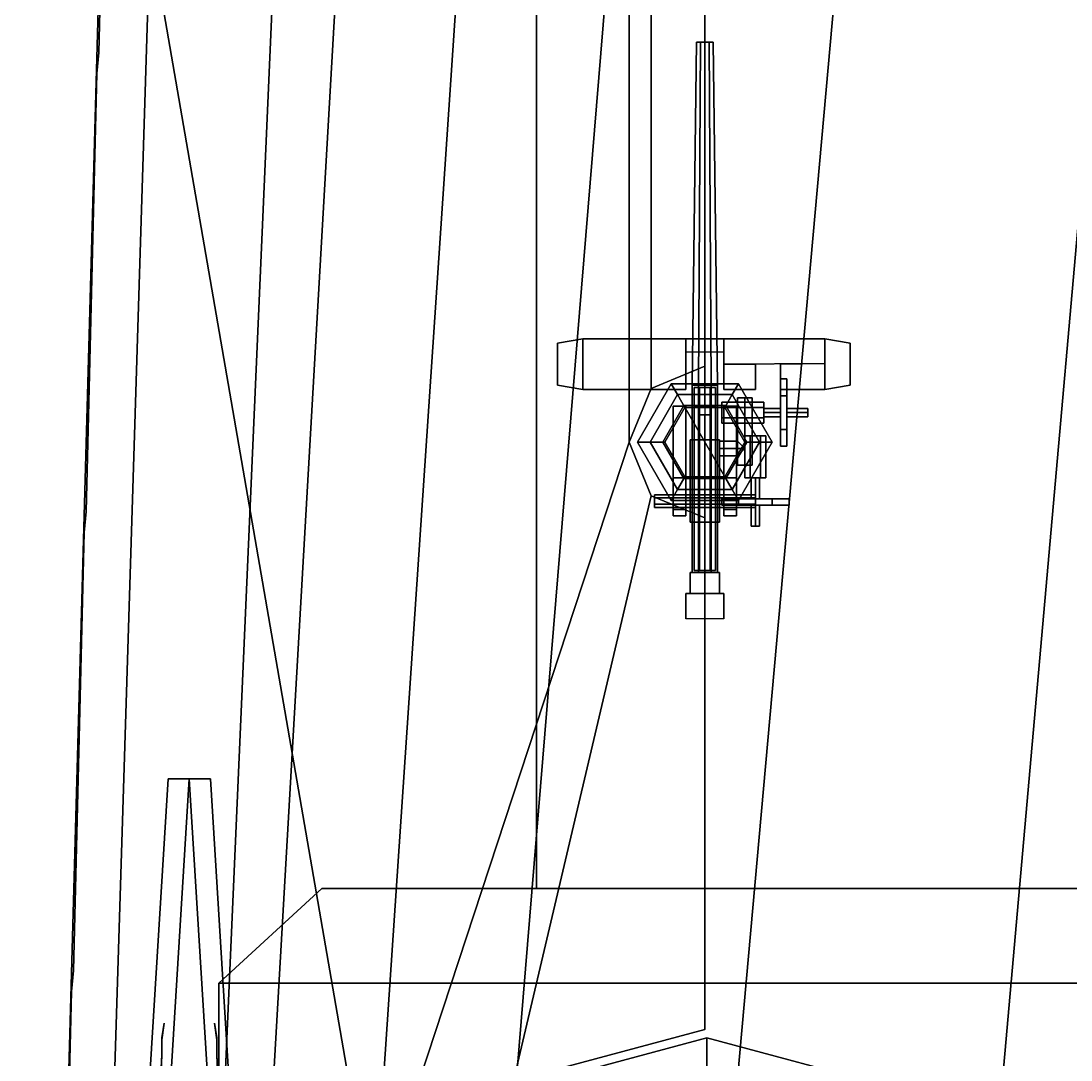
# Model space of a CAD drawing. Header units: millimetres. Extents: x -9 to 9, y -100 to 98.
# Drawn here: x -8.8 to -3.81, y 28.435 to 33.37 of the extents above; entities that cross this region are included whole.
import ezdxf

# ---------------------------------------------------------------- set-up
doc = ezdxf.new("R2010")
doc.units = ezdxf.units.MM
for name, color, linetype in [('crane', 4, 'Continuous'), ('gun', 1, 'Continuous'), ('railings', 6, 'Continuous'), ('sleeve', 5, 'Continuous'), ('superstructure', 3, 'Continuous'), ('turret', 2, 'Continuous')]:
    doc.layers.add(name, color=color, linetype=linetype)

msp = doc.modelspace()

# ---------------------------------------------------------------- linework, layer by layer
for points in [[(-8.39, 34.97, 7.23), (-8.15, 34.97, 4.38), (-8.61, 20.15, 4.38), (-8.8, 20.15, 7.23)], [(-8.15, 34.97, 4.38), (-7.54, 34.97, -1.44), (-8.19, 20.15, -1.44), (-8.61, 20.15, 4.38)], [(-7.54, 34.97, -1.44), (-7.22, 34.97, -2.17), (-8.07, 20.15, -2.17), (-8.19, 20.15, -1.44)], [(-7.22, 34.97, -2.17), (-6.63, 34.97, -3.2), (-7.63, 20.15, -3.2), (-8.07, 20.15, -2.17)], [(-6.63, 34.97, -3.2), (-5.9, 34.97, -3.95), (-7.12, 20.15, -3.95), (-7.63, 20.15, -3.2)], [(-5.9, 34.97, -3.95), (-4.8, 34.97, -4.84), (-6.13, 20.15, -4.84), (-7.12, 20.15, -3.95)], [(-4.8, 34.97, -4.84), (-3.55, 34.97, -5.46), (-4.86, 20.15, -5.46), (-6.13, 20.15, -4.84)], [(-3.55, 34.97, -5.46), (-2.43, 34.97, -5.73), (-3.12, 20.15, -5.73), (-4.86, 20.15, -5.46)]]:
    msp.add_3dface(points)
at = {"layer": 'crane'}
for points in [[(-8.22, 26.21, 9.51), (-8, 29.77, 7.44), (-8.1, 29.77, 7.44), (-8.32, 26.21, 9.51)], [(-8.32, 26.21, 9.33), (-8.1, 29.77, 7.32), (-8, 29.77, 7.32), (-8.22, 26.21, 9.33)], [(-8.22, 26.21, 8.39), (-8, 29.77, 7.32), (-8.1, 29.77, 7.32), (-8.32, 26.21, 8.39)], [(-8.32, 26.21, 8.21), (-8.1, 29.77, 7.24), (-8, 29.77, 7.24), (-8.22, 26.21, 8.21)], [(-8.1, 29.77, 7.44), (-8.1, 29.77, 7.32), (-8.32, 26.21, 9.33), (-8.32, 26.21, 9.51)], [(-8.1, 29.77, 7.32), (-8.1, 29.77, 7.24), (-8.32, 26.21, 8.21), (-8.32, 26.21, 8.39)], [(-8.22, 26.21, 9.33), (-8, 29.77, 7.32), (-8, 29.77, 7.44), (-8.22, 26.21, 9.51)], [(-8.22, 26.21, 8.21), (-8, 29.77, 7.24), (-8, 29.77, 7.32), (-8.22, 26.21, 8.39)], [(-8, 29.77, 7.32), (-8, 29.77, 7.24), (-8.1, 29.77, 7.24), (-8.1, 29.77, 7.32)], [(-8, 29.77, 7.44), (-8, 29.77, 7.32), (-8.1, 29.77, 7.32), (-8.1, 29.77, 7.44)], [(-7.68, 26.21, 9.51), (-7.9, 29.77, 7.44), (-8, 29.77, 7.44), (-7.78, 26.21, 9.51)], [(-8, 29.77, 7.44), (-8, 29.77, 7.32), (-7.78, 26.21, 9.33), (-7.78, 26.21, 9.51)], [(-7.78, 26.21, 9.33), (-8, 29.77, 7.32), (-7.9, 29.77, 7.32), (-7.68, 26.21, 9.33)], [(-7.68, 26.21, 8.39), (-7.9, 29.77, 7.32), (-8, 29.77, 7.32), (-7.78, 26.21, 8.39)], [(-8, 29.77, 7.32), (-8, 29.77, 7.24), (-7.78, 26.21, 8.21), (-7.78, 26.21, 8.39)], [(-7.78, 26.21, 8.21), (-8, 29.77, 7.24), (-7.9, 29.77, 7.24), (-7.68, 26.21, 8.21)], [(-7.9, 29.77, 7.44), (-7.9, 29.77, 7.32), (-8, 29.77, 7.32), (-8, 29.77, 7.44)], [(-7.9, 29.77, 7.32), (-7.9, 29.77, 7.24), (-8, 29.77, 7.24), (-8, 29.77, 7.32)], [(-7.68, 26.21, 9.33), (-7.9, 29.77, 7.32), (-7.9, 29.77, 7.44), (-7.68, 26.21, 9.51)], [(-7.68, 26.21, 8.21), (-7.9, 29.77, 7.24), (-7.9, 29.77, 7.32), (-7.68, 26.21, 8.39)], [(-8.13, 28.53, 7.67), (-8.12, 28.61, 7.98), (-8.13, 28.54, 8.02), (-8.13, 28.44, 7.7)], [(-8.13, 28.44, 7.7), (-8.13, 28.54, 8.02), (-8.12, 28.61, 7.98), (-8.13, 28.53, 7.67)], [(-7.87, 28.44, 7.7), (-7.87, 28.54, 8.02), (-7.88, 28.61, 7.98), (-7.87, 28.53, 7.67)], [(-7.87, 28.53, 7.67), (-7.88, 28.61, 7.98), (-7.87, 28.54, 8.02), (-7.87, 28.44, 7.7)], [(-8.14, 28.22, 7.76), (-8.18, 27.58, 8.56), (-8.16, 27.87, 8.4), (-8.13, 28.46, 7.69)], [(-8.13, 28.46, 7.69), (-8.16, 27.87, 8.4), (-8.18, 27.58, 8.56), (-8.14, 28.22, 7.76)], [(-7.87, 28.46, 7.69), (-7.84, 27.87, 8.4), (-7.82, 27.58, 8.56), (-7.86, 28.22, 7.76)], [(-7.86, 28.22, 7.76), (-7.82, 27.58, 8.56), (-7.84, 27.87, 8.4), (-7.87, 28.46, 7.69)]]:
    msp.add_3dface(points, dxfattribs=at)
at = {"layer": 'gun'}
for points in [[(-5.57, 33.27, 11.2246), (-5.59, 33.27, 11.19), (-5.61, 31.64, 11.19), (-5.58, 31.64, 11.242)], [(-5.59, 33.27, 11.19), (-5.57, 33.27, 11.1554), (-5.58, 31.64, 11.138), (-5.61, 31.64, 11.19)], [(-5.53, 33.27, 11.1554), (-5.57, 33.27, 11.1554), (-5.59, 33.27, 11.19), (-5.51, 33.27, 11.19)], [(-5.51, 33.27, 11.19), (-5.59, 33.27, 11.19), (-5.57, 33.27, 11.2246), (-5.53, 33.27, 11.2246)], [(-5.53, 33.27, 11.2246), (-5.57, 33.27, 11.2246), (-5.58, 31.64, 11.242), (-5.52, 31.64, 11.242)], [(-5.57, 33.27, 11.1554), (-5.53, 33.27, 11.1554), (-5.52, 31.64, 11.138), (-5.58, 31.64, 11.138)], [(-5.51, 33.27, 11.19), (-5.53, 33.27, 11.2246), (-5.52, 31.64, 11.242), (-5.49, 31.64, 11.19)], [(-5.53, 33.27, 11.1554), (-5.51, 33.27, 11.19), (-5.49, 31.64, 11.19), (-5.52, 31.64, 11.138)], [(-5.61, 31.64, 11.19), (-5.58, 31.64, 11.138), (-5.58, 30.75, 11.138), (-5.61, 30.75, 11.19)], [(-5.58, 31.64, 11.242), (-5.61, 31.64, 11.19), (-5.61, 30.75, 11.19), (-5.58, 30.75, 11.242)], [(-5.58, 31.64, 11.138), (-5.52, 31.64, 11.138), (-5.52, 30.75, 11.138), (-5.58, 30.75, 11.138)], [(-5.52, 31.64, 11.242), (-5.58, 31.64, 11.242), (-5.58, 30.75, 11.242), (-5.52, 30.75, 11.242)], [(-5.52, 31.64, 11.138), (-5.49, 31.64, 11.19), (-5.49, 30.75, 11.19), (-5.52, 30.75, 11.138)], [(-5.49, 31.64, 11.19), (-5.52, 31.64, 11.242), (-5.52, 30.75, 11.242), (-5.49, 30.75, 11.19)], [(-5.55, 31.5, 11.1), (-5.58, 31.5, 11.07), (-5.58, 30.75, 11.07), (-5.55, 30.75, 11.1)], [(-5.58, 31.5, 11.07), (-5.55, 31.5, 11.04), (-5.55, 30.75, 11.04), (-5.58, 30.75, 11.07)], [(-5.55, 31.5, 11.34), (-5.58, 31.5, 11.31), (-5.58, 30.75, 11.31), (-5.55, 30.75, 11.34)], [(-5.58, 31.5, 11.31), (-5.55, 31.5, 11.28), (-5.55, 30.75, 11.28), (-5.58, 30.75, 11.31)], [(-5.52, 31.5, 11.07), (-5.55, 31.5, 11.1), (-5.55, 30.75, 11.1), (-5.52, 30.75, 11.07)], [(-5.55, 31.5, 11.04), (-5.52, 31.5, 11.07), (-5.52, 30.75, 11.07), (-5.55, 30.75, 11.04)], [(-5.52, 31.5, 11.31), (-5.55, 31.5, 11.34), (-5.55, 30.75, 11.34), (-5.52, 30.75, 11.31)], [(-5.55, 31.5, 11.28), (-5.52, 31.5, 11.31), (-5.52, 30.75, 11.31), (-5.55, 30.75, 11.28)], [(-5.62, 30.75, 10.99), (-5.62, 30.65, 10.99), (-5.62, 30.65, 11.38), (-5.62, 30.75, 11.38)], [(-5.48, 30.75, 11.38), (-5.48, 30.75, 10.99), (-5.62, 30.75, 10.99), (-5.62, 30.75, 11.38)], [(-5.48, 30.75, 10.99), (-5.48, 30.65, 10.99), (-5.62, 30.65, 10.99), (-5.62, 30.75, 10.99)], [(-5.62, 30.75, 11.38), (-5.62, 30.65, 11.38), (-5.48, 30.65, 11.38), (-5.48, 30.75, 11.38)], [(-5.48, 30.65, 11.38), (-5.48, 30.65, 10.99), (-5.48, 30.75, 10.99), (-5.48, 30.75, 11.38)], [(-5.64, 30.65, 10.99), (-5.64, 30.53, 10.99), (-5.64, 30.53, 11.25), (-5.64, 30.65, 11.25)], [(-5.46, 30.65, 11.25), (-5.46, 30.65, 10.99), (-5.64, 30.65, 10.99), (-5.64, 30.65, 11.25)], [(-5.46, 30.65, 10.99), (-5.46, 30.53, 10.99), (-5.64, 30.53, 10.99), (-5.64, 30.65, 10.99)], [(-5.62, 30.65, 11.38), (-5.62, 30.65, 11.25), (-5.48, 30.65, 11.25), (-5.48, 30.65, 11.38)], [(-5.46, 30.53, 11.25), (-5.46, 30.53, 10.99), (-5.46, 30.65, 10.99), (-5.46, 30.65, 11.25)]]:
    msp.add_3dface(points, dxfattribs=at)
at = {"layer": 'railings'}
for points in [[(-8.43, 33.22, 8.26), (-8.39, 34.87, 8.26), (-8.39, 34.87, 8.15), (-8.43, 33.22, 8.15)], [(-8.43, 33.22, 8.15), (-8.39, 34.87, 8.15), (-8.39, 34.87, 8.26), (-8.43, 33.22, 8.26)], [(-8.43, 33.22, 7.68), (-8.39, 34.87, 7.68), (-8.39, 34.87, 7.79), (-8.43, 33.22, 7.79)], [(-8.43, 33.22, 7.79), (-8.39, 34.87, 7.79), (-8.39, 34.87, 7.68), (-8.43, 33.22, 7.68)], [(-6.35, 31.8, 10.69), (-6.35, 34.11, 10.69), (-6.35, 34.11, 10.8), (-6.35, 31.8, 10.8)], [(-6.35, 31.8, 10.8), (-6.35, 34.11, 10.8), (-6.35, 34.11, 10.69), (-6.35, 31.8, 10.69)], [(-6.35, 31.8, 10.33), (-6.35, 34.11, 10.33), (-6.35, 34.11, 10.22), (-6.35, 31.8, 10.22)], [(-6.35, 31.8, 10.22), (-6.35, 34.11, 10.22), (-6.35, 34.11, 10.33), (-6.35, 31.8, 10.33)], [(-8.44, 33.12, 7.23), (-8.44, 33.12, 8.26), (-8.43, 33.22, 8.26), (-8.43, 33.22, 7.23)], [(-8.43, 33.22, 7.23), (-8.43, 33.22, 8.26), (-8.44, 33.12, 8.26), (-8.44, 33.12, 7.23)], [(-8.49, 31.04, 8.15), (-8.44, 33.12, 8.15), (-8.44, 33.12, 8.26), (-8.49, 31.04, 8.26)], [(-8.49, 31.04, 8.26), (-8.44, 33.12, 8.26), (-8.44, 33.12, 8.15), (-8.49, 31.04, 8.15)], [(-8.49, 31.04, 7.79), (-8.44, 33.12, 7.79), (-8.44, 33.12, 7.68), (-8.49, 31.04, 7.68)], [(-8.49, 31.04, 7.68), (-8.44, 33.12, 7.68), (-8.44, 33.12, 7.79), (-8.49, 31.04, 7.79)], [(-6.35, 31.8, 9.77), (-6.35, 31.8, 10.8), (-6.35, 31.7, 10.8), (-6.35, 31.7, 9.77)], [(-6.35, 31.7, 9.77), (-6.35, 31.7, 10.8), (-6.35, 31.8, 10.8), (-6.35, 31.8, 9.77)], [(-6.35, 29.39, 10.8), (-6.35, 31.7, 10.8), (-6.35, 31.7, 10.69), (-6.35, 29.39, 10.69)], [(-6.35, 29.39, 10.69), (-6.35, 31.7, 10.69), (-6.35, 31.7, 10.8), (-6.35, 29.39, 10.8)], [(-6.35, 29.39, 10.22), (-6.35, 31.7, 10.22), (-6.35, 31.7, 10.33), (-6.35, 29.39, 10.33)], [(-6.35, 29.39, 10.33), (-6.35, 31.7, 10.33), (-6.35, 31.7, 10.22), (-6.35, 29.39, 10.22)], [(-8.49, 31.04, 7.23), (-8.49, 31.04, 8.26), (-8.5, 30.94, 8.26), (-8.5, 30.94, 7.23)], [(-8.5, 30.94, 7.23), (-8.5, 30.94, 8.26), (-8.49, 31.04, 8.26), (-8.49, 31.04, 7.23)], [(-8.55, 28.86, 8.26), (-8.5, 30.94, 8.26), (-8.5, 30.94, 8.15), (-8.55, 28.86, 8.15)], [(-8.55, 28.86, 8.15), (-8.5, 30.94, 8.15), (-8.5, 30.94, 8.26), (-8.55, 28.86, 8.26)], [(-8.55, 28.86, 7.68), (-8.5, 30.94, 7.68), (-8.5, 30.94, 7.79), (-8.55, 28.86, 7.79)], [(-8.55, 28.86, 7.79), (-8.5, 30.94, 7.79), (-8.5, 30.94, 7.68), (-8.55, 28.86, 7.68)], [(-6.35, 29.39, 9.77), (-6.35, 29.39, 10.8), (-6.35, 29.25, 10.8), (-6.35, 29.25, 9.77)], [(-6.35, 29.25, 9.77), (-6.35, 29.25, 10.8), (-6.35, 29.39, 10.8), (-6.35, 29.39, 9.77)], [(-7.86, 28.8, 10.8), (-7.37, 29.25, 10.8), (-7.37, 29.25, 10.69), (-7.86, 28.8, 10.69)], [(-7.86, 28.8, 10.69), (-7.37, 29.25, 10.69), (-7.37, 29.25, 10.8), (-7.86, 28.8, 10.8)], [(-7.86, 28.8, 10.22), (-7.37, 29.25, 10.22), (-7.37, 29.25, 10.33), (-7.86, 28.8, 10.33)], [(-7.86, 28.8, 10.33), (-7.37, 29.25, 10.33), (-7.37, 29.25, 10.22), (-7.86, 28.8, 10.22)], [(-7.37, 29.25, 9.77), (-7.37, 29.25, 10.8), (-7.23, 29.25, 10.8), (-7.23, 29.25, 9.77)], [(-7.23, 29.25, 9.77), (-7.23, 29.25, 10.8), (-7.37, 29.25, 10.8), (-7.37, 29.25, 9.77)], [(-7.23, 29.25, 10.69), (-6.35, 29.25, 10.69), (-6.35, 29.25, 10.8), (-7.23, 29.25, 10.8)], [(-7.23, 29.25, 10.8), (-6.35, 29.25, 10.8), (-6.35, 29.25, 10.69), (-7.23, 29.25, 10.69)], [(-7.23, 29.25, 10.22), (-6.35, 29.25, 10.22), (-6.35, 29.25, 10.33), (-7.23, 29.25, 10.33)], [(-7.23, 29.25, 10.33), (-6.35, 29.25, 10.33), (-6.35, 29.25, 10.22), (-7.23, 29.25, 10.22)], [(-8.56, 28.76, 7.23), (-8.56, 28.76, 8.26), (-8.55, 28.86, 8.26), (-8.55, 28.86, 7.23)], [(-8.55, 28.86, 7.23), (-8.55, 28.86, 8.26), (-8.56, 28.76, 8.26), (-8.56, 28.76, 7.23)], [(-7.86, 26.79, 10.8), (-7.86, 28.8, 10.8), (-7.86, 28.8, 10.69), (-7.86, 26.79, 10.69)], [(-7.86, 28.66, 9.77), (-7.86, 28.66, 10.8), (-7.86, 28.8, 10.8), (-7.86, 28.8, 9.77)], [(-7.86, 28.8, 9.77), (-7.86, 28.8, 10.8), (-7.86, 28.66, 10.8), (-7.86, 28.66, 9.77)], [(-7.86, 26.79, 10.33), (-7.86, 28.8, 10.33), (-7.86, 28.8, 10.22), (-7.86, 26.79, 10.22)], [(-8.61, 26.68, 8.15), (-8.56, 28.76, 8.15), (-8.56, 28.76, 8.26), (-8.61, 26.68, 8.26)], [(-8.61, 26.68, 8.26), (-8.56, 28.76, 8.26), (-8.56, 28.76, 8.15), (-8.61, 26.68, 8.15)], [(-8.61, 26.68, 7.79), (-8.56, 28.76, 7.79), (-8.56, 28.76, 7.68), (-8.61, 26.68, 7.68)], [(-8.61, 26.68, 7.68), (-8.56, 28.76, 7.68), (-8.56, 28.76, 7.79), (-8.61, 26.68, 7.79)], [(-7.86, 26.79, 10.69), (-7.86, 28.66, 10.69), (-7.86, 28.66, 10.8), (-7.86, 26.79, 10.8)], [(-7.86, 26.79, 10.22), (-7.86, 28.66, 10.22), (-7.86, 28.66, 10.33), (-7.86, 26.79, 10.33)]]:
    msp.add_3dface(points, dxfattribs=at)
at = {"layer": 'sleeve'}
for points in [[(-5.575, 31.63, 11.1133), (-5.6, 31.63, 11.07), (-5.6, 30.76, 11.07), (-5.575, 30.76, 11.1133)], [(-5.6, 31.63, 11.07), (-5.575, 31.63, 11.0267), (-5.575, 30.76, 11.0267), (-5.6, 30.76, 11.07)], [(-5.525, 31.63, 11.0267), (-5.575, 31.63, 11.0267), (-5.6, 31.63, 11.07), (-5.5, 31.63, 11.07)], [(-5.5, 31.63, 11.07), (-5.6, 31.63, 11.07), (-5.575, 31.63, 11.1133), (-5.525, 31.63, 11.1133)], [(-5.525, 31.63, 11.1133), (-5.575, 31.63, 11.1133), (-5.575, 30.76, 11.1133), (-5.525, 30.76, 11.1133)], [(-5.575, 31.63, 11.0267), (-5.525, 31.63, 11.0267), (-5.525, 30.76, 11.0267), (-5.575, 30.76, 11.0267)], [(-5.5, 31.63, 11.07), (-5.525, 31.63, 11.1133), (-5.525, 30.76, 11.1133), (-5.5, 30.76, 11.07)], [(-5.525, 31.63, 11.0267), (-5.5, 31.63, 11.07), (-5.5, 30.76, 11.07), (-5.525, 30.76, 11.0267)], [(-5.575, 31.54, 11.3533), (-5.6, 31.54, 11.31), (-5.6, 30.76, 11.31), (-5.575, 30.76, 11.3533)], [(-5.6, 31.54, 11.31), (-5.575, 31.54, 11.2667), (-5.575, 30.76, 11.2667), (-5.6, 30.76, 11.31)], [(-5.5, 31.54, 11.31), (-5.6, 31.54, 11.31), (-5.575, 31.54, 11.3533), (-5.525, 31.54, 11.3533)], [(-5.525, 31.54, 11.2667), (-5.575, 31.54, 11.2667), (-5.6, 31.54, 11.31), (-5.5, 31.54, 11.31)], [(-5.525, 31.54, 11.3533), (-5.575, 31.54, 11.3533), (-5.575, 30.76, 11.3533), (-5.525, 30.76, 11.3533)], [(-5.575, 31.54, 11.2667), (-5.525, 31.54, 11.2667), (-5.525, 30.76, 11.2667), (-5.575, 30.76, 11.2667)], [(-5.5, 31.54, 11.31), (-5.525, 31.54, 11.3533), (-5.525, 30.76, 11.3533), (-5.5, 30.76, 11.31)], [(-5.525, 31.54, 11.2667), (-5.5, 31.54, 11.31), (-5.5, 30.76, 11.31), (-5.525, 30.76, 11.2667)], [(-5.325, 31.58, 11.2), (-5.36, 31.58, 11.165), (-5.395, 31.58, 11.2), (-5.36, 31.58, 11.235)], [(-5.395, 31.58, 11.2), (-5.36, 31.58, 11.165), (-5.36, 31.26, 11.165), (-5.395, 31.26, 11.2)], [(-5.36, 31.58, 11.235), (-5.395, 31.58, 11.2), (-5.395, 31.26, 11.2), (-5.36, 31.26, 11.235)], [(-5.36, 31.58, 11.165), (-5.325, 31.58, 11.2), (-5.325, 31.26, 11.2), (-5.36, 31.26, 11.165)], [(-5.325, 31.58, 11.2), (-5.36, 31.58, 11.235), (-5.36, 31.26, 11.235), (-5.325, 31.26, 11.2)], [(-5.62, 31.38, 10.99), (-5.62, 30.99, 10.99), (-5.62, 30.99, 11.38), (-5.62, 31.38, 11.38)], [(-5.48, 31.38, 11.38), (-5.48, 31.38, 10.99), (-5.62, 31.38, 10.99), (-5.62, 31.38, 11.38)], [(-5.48, 31.38, 10.99), (-5.48, 30.99, 10.99), (-5.62, 30.99, 10.99), (-5.62, 31.38, 10.99)], [(-5.62, 31.38, 11.38), (-5.62, 30.99, 11.38), (-5.48, 30.99, 11.38), (-5.48, 31.38, 11.38)], [(-5.48, 30.99, 11.38), (-5.48, 30.99, 10.99), (-5.48, 31.38, 10.99), (-5.48, 31.38, 11.38)], [(-5.48, 31.34, 11.165), (-5.48, 31.375, 11.2), (-5.395, 31.375, 11.2), (-5.36, 31.34, 11.165)], [(-5.48, 31.375, 11.2), (-5.48, 31.34, 11.235), (-5.36, 31.34, 11.235), (-5.395, 31.375, 11.2)], [(-5.48, 31.305, 11.2), (-5.48, 31.34, 11.165), (-5.36, 31.34, 11.165), (-5.395, 31.305, 11.2)], [(-5.48, 31.34, 11.235), (-5.48, 31.305, 11.2), (-5.395, 31.305, 11.2), (-5.36, 31.34, 11.235)], [(-5.36, 31.26, 11.235), (-5.395, 31.26, 11.2), (-5.36, 31.26, 11.165), (-5.325, 31.26, 11.2)], [(-5.79, 31.06, 11.18), (-5.79, 31.12, 11.18), (-5.79, 31.105, 11.154), (-5.79, 31.075, 11.154)], [(-5.79, 31.075, 11.206), (-5.79, 31.105, 11.206), (-5.79, 31.12, 11.18), (-5.79, 31.06, 11.18)], [(-5.31, 31.12, 11.18), (-5.31, 31.105, 11.154), (-5.79, 31.105, 11.154), (-5.79, 31.12, 11.18)], [(-5.31, 31.105, 11.206), (-5.31, 31.12, 11.18), (-5.79, 31.12, 11.18), (-5.79, 31.105, 11.206)], [(-5.31, 31.105, 11.154), (-5.31, 31.075, 11.154), (-5.79, 31.075, 11.154), (-5.79, 31.105, 11.154)], [(-5.31, 31.075, 11.206), (-5.31, 31.105, 11.206), (-5.79, 31.105, 11.206), (-5.79, 31.075, 11.206)], [(-5.31, 31.105, 11.154), (-5.31, 31.12, 11.18), (-5.31, 31.105, 11.206), (-5.31, 31.075, 11.154)], [(-5.31, 31.075, 11.154), (-5.31, 31.105, 11.206), (-5.31, 31.075, 11.206), (-5.31, 31.06, 11.18)], [(-5.31, 31.075, 11.154), (-5.31, 31.06, 11.18), (-5.79, 31.06, 11.18), (-5.79, 31.075, 11.154)], [(-5.31, 31.06, 11.18), (-5.31, 31.075, 11.206), (-5.79, 31.075, 11.206), (-5.79, 31.06, 11.18)], [(-5.62, 30.99, 11.38), (-5.62, 30.99, 10.99), (-5.48, 30.99, 10.99), (-5.48, 30.99, 11.38)], [(-5.5, 30.76, 11.07), (-5.6, 30.76, 11.07), (-5.575, 30.76, 11.0267), (-5.525, 30.76, 11.0267)], [(-5.525, 30.76, 11.1133), (-5.575, 30.76, 11.1133), (-5.6, 30.76, 11.07), (-5.5, 30.76, 11.07)], [(-5.525, 30.76, 11.3533), (-5.575, 30.76, 11.3533), (-5.6, 30.76, 11.31), (-5.5, 30.76, 11.31)], [(-5.5, 30.76, 11.31), (-5.6, 30.76, 11.31), (-5.575, 30.76, 11.2667), (-5.525, 30.76, 11.2667)]]:
    msp.add_3dface(points, dxfattribs=at)
at = {"layer": 'superstructure'}
for points in [[(6.35, 29.25, 9.77), (6.35, 37.72, 9.77), (-6.35, 37.72, 9.77), (-6.35, 29.25, 9.77)], [(-6.35, 37.72, 9.77), (-6.35, 37.72, 9.72), (-6.35, 29.25, 9.72), (-6.35, 29.25, 9.77)], [(-6.35, 29.25, 9.72), (-6.35, 37.72, 9.72), (-5.55, 37.72, 9.72), (-5.55, 29.25, 9.72)], [(-7.1262, 27.67, 7.23), (-8.39, 34.97, 7.23), (-8.8, 20.15, 7.23), (-7.37, 26.76, 7.23)], [(-5.91, 34.56, 7.23), (-8.39, 34.97, 7.23), (-7.1262, 27.67, 7.23), (-5.91, 31.37, 7.23)], [(-5.8046, 34.3054, 7.23), (-5.91, 34.56, 7.23), (-5.91, 31.37, 7.23), (-5.8046, 31.6246, 7.23)], [(-5.55, 34.2, 7.23), (-5.8046, 34.3054, 7.23), (-5.8046, 31.6246, 7.23), (-5.55, 31.73, 7.23)], [(-5.55, 34.2, 7.23), (-5.55, 31.73, 7.23), (-5.55, 31.73, 9.72), (-5.55, 34.2, 9.72)], [(-5.55, 31.73, 7.23), (-5.8046, 31.6246, 7.23), (-5.8046, 31.6246, 9.72), (-5.55, 31.73, 9.72)], [(-5.8046, 31.6246, 7.23), (-5.91, 31.37, 7.23), (-5.91, 31.37, 9.72), (-5.8046, 31.6246, 9.72)], [(-5.8046, 31.1154, 7.23), (-5.91, 31.37, 7.23), (-7.1262, 27.67, 7.23), (-6.46, 28.3362, 7.23)], [(-5.91, 31.37, 7.23), (-5.8046, 31.1154, 7.23), (-5.8046, 31.1154, 9.72), (-5.91, 31.37, 9.72)], [(-5.55, 31.01, 7.23), (-5.8046, 31.1154, 7.23), (-6.46, 28.3362, 7.23), (-5.55, 28.58, 7.23)], [(-5.8046, 31.1154, 7.23), (-5.55, 31.01, 7.23), (-5.55, 31.01, 9.72), (-5.8046, 31.1154, 9.72)], [(-5.55, 31.01, 7.23), (-5.55, 28.58, 7.23), (-5.55, 28.58, 9.72), (-5.55, 31.01, 9.72)], [(-7.86, 28.8, 9.72), (-7.37, 29.25, 9.72), (7.37, 29.25, 9.72), (7.86, 28.8, 9.72)], [(-7.37, 29.25, 9.77), (-7.37, 29.25, 9.72), (-7.86, 28.8, 9.72), (-7.86, 28.8, 9.77)], [(7.86, 28.8, 9.77), (7.37, 29.25, 9.77), (-7.37, 29.25, 9.77), (-7.86, 28.8, 9.77)], [(7.37, 29.25, 9.77), (7.37, 29.25, 9.72), (-7.37, 29.25, 9.72), (-7.37, 29.25, 9.77)], [(7.86, 24.5, 9.77), (7.86, 28.8, 9.77), (-7.86, 28.8, 9.77), (-7.86, 24.5, 9.77)], [(-7.86, 24.5, 9.77), (-7.86, 28.8, 9.77), (-7.86, 28.8, 9.72), (-7.86, 24.5, 9.72)], [(-7.86, 24.5, 9.72), (-7.86, 28.8, 9.72), (7.86, 28.8, 9.72), (7.86, 24.5, 9.72)], [(-5.55, 28.58, 7.23), (-6.46, 28.3362, 7.23), (-6.46, 28.3362, 9.72), (-5.55, 28.58, 9.72)], [(-5.54, 28.54, 11.85), (-6.425, 28.3029, 11.85), (-6.33, 28.1383, 12.51), (-5.54, 28.35, 12.51)], [(-5.54, 28.54, 11.68), (-6.425, 28.3029, 11.68), (-6.425, 28.3029, 11.85), (-5.54, 28.54, 11.85)], [(-6.425, 28.3029, 11.68), (-5.54, 28.54, 11.68), (-5.54, 28.35, 11.17), (-6.33, 28.1383, 11.17)], [(-4.655, 28.3029, 11.85), (-5.54, 28.54, 11.85), (-5.54, 28.35, 12.51), (-4.75, 28.1383, 12.51)], [(-4.655, 28.3029, 11.68), (-5.54, 28.54, 11.68), (-5.54, 28.54, 11.85), (-4.655, 28.3029, 11.85)], [(-5.54, 28.54, 11.68), (-4.655, 28.3029, 11.68), (-4.75, 28.1383, 11.17), (-5.54, 28.35, 11.17)]]:
    msp.add_3dface(points, dxfattribs=at)
at = {"layer": 'turret'}
for points in [[(-6.13, 31.62, 11.85), (-6.25, 31.64, 11.74), (-6.25, 31.84, 10.64), (-6.13, 31.86, 10.55)], [(-6.13, 31.86, 10.55), (-6.25, 31.84, 10.64), (-6.25, 31.64, 11.74), (-6.13, 31.62, 11.85)], [(-6.13, 31.62, 11.85), (-5.64, 31.62, 11.85), (-5.64, 31.86, 10.55), (-6.13, 31.86, 10.55)], [(-6.13, 31.86, 10.55), (-5.64, 31.86, 10.55), (-5.64, 31.62, 11.85), (-6.13, 31.62, 11.85)], [(-5.64, 31.86, 10.55), (-5.46, 31.86, 10.55), (-5.46, 31.7971, 10.88), (-5.64, 31.7991, 10.88)], [(-5.64, 31.7991, 10.88), (-5.46, 31.7971, 10.88), (-5.46, 31.86, 10.55), (-5.64, 31.86, 10.55)], [(-5.46, 31.86, 10.55), (-4.98, 31.86, 10.55), (-4.98, 31.7437, 11.18), (-5.46, 31.74, 11.18)], [(-5.46, 31.74, 11.18), (-4.98, 31.7437, 11.18), (-4.98, 31.86, 10.55), (-5.46, 31.86, 10.55)], [(-4.98, 31.86, 10.55), (-4.86, 31.84, 10.64), (-4.86, 31.64, 11.74), (-4.98, 31.62, 11.85)], [(-4.98, 31.62, 11.85), (-4.86, 31.64, 11.74), (-4.86, 31.84, 10.64), (-4.98, 31.86, 10.55)], [(-5.55, 31.54, 10.72), (-5.55, 31.82, 10.72), (-5.55, 31.83, 10.66), (-5.55, 31.54, 10.66)], [(-5.55, 31.54, 10.66), (-5.55, 31.83, 10.66), (-5.55, 31.82, 10.72), (-5.55, 31.54, 10.72)], [(-5.46, 31.62, 11.84), (-5.31, 31.62, 11.84), (-5.31, 31.74, 11.18), (-5.46, 31.74, 11.18)], [(-5.46, 31.74, 11.18), (-5.31, 31.74, 11.18), (-5.31, 31.62, 11.84), (-5.46, 31.62, 11.84)], [(-5.19, 31.62, 11.85), (-4.98, 31.62, 11.85), (-4.98, 31.7437, 11.18), (-5.19, 31.74, 11.18)], [(-5.19, 31.74, 11.18), (-4.98, 31.7437, 11.18), (-4.98, 31.62, 11.85), (-5.19, 31.62, 11.85)], [(-5.71, 31.6471, 10.09), (-5.87, 31.37, 10.09), (-5.81, 31.37, 10.16), (-5.68, 31.5952, 10.16)], [(-5.71, 31.6471, 9.77), (-5.87, 31.37, 9.77), (-5.87, 31.37, 10.09), (-5.71, 31.6471, 10.09)], [(-5.39, 31.6471, 10.09), (-5.71, 31.6471, 10.09), (-5.68, 31.5952, 10.16), (-5.42, 31.5952, 10.16)], [(-5.39, 31.6471, 9.77), (-5.71, 31.6471, 9.77), (-5.71, 31.6471, 10.09), (-5.39, 31.6471, 10.09)], [(-5.23, 31.37, 10.09), (-5.39, 31.6471, 10.09), (-5.42, 31.5952, 10.16), (-5.29, 31.37, 10.16)], [(-5.23, 31.37, 9.77), (-5.39, 31.6471, 9.77), (-5.39, 31.6471, 10.09), (-5.23, 31.37, 10.09)], [(-5.16, 31.59, 10.9786), (-5.16, 31.67, 10.84), (-5.19, 31.67, 10.84), (-5.19, 31.59, 10.9786)], [(-5.19, 31.43, 10.9786), (-5.19, 31.59, 10.9786), (-5.19, 31.67, 10.84), (-5.19, 31.35, 10.84)], [(-5.16, 31.67, 10.84), (-5.16, 31.59, 10.7014), (-5.19, 31.59, 10.7014), (-5.19, 31.67, 10.84)], [(-5.19, 31.35, 10.84), (-5.19, 31.67, 10.84), (-5.19, 31.59, 10.7014), (-5.19, 31.43, 10.7014)], [(-5.16, 31.35, 10.84), (-5.16, 31.67, 10.84), (-5.16, 31.59, 10.9786), (-5.16, 31.43, 10.9786)], [(-5.16, 31.43, 10.7014), (-5.16, 31.59, 10.7014), (-5.16, 31.67, 10.84), (-5.16, 31.35, 10.84)], [(-5.68, 31.5952, 10.16), (-5.81, 31.37, 10.16), (-5.74, 31.37, 10.57), (-5.645, 31.5345, 10.57)], [(-5.42, 31.5952, 10.16), (-5.68, 31.5952, 10.16), (-5.645, 31.5345, 10.57), (-5.455, 31.5345, 10.57)], [(-5.29, 31.37, 10.16), (-5.42, 31.5952, 10.16), (-5.455, 31.5345, 10.57), (-5.36, 31.37, 10.57)], [(-5.16, 31.43, 10.9786), (-5.16, 31.59, 10.9786), (-5.19, 31.59, 10.9786), (-5.19, 31.43, 10.9786)], [(-5.16, 31.59, 10.7014), (-5.16, 31.43, 10.7014), (-5.19, 31.43, 10.7014), (-5.19, 31.59, 10.7014)], [(-5.645, 31.5345, 10.57), (-5.74, 31.37, 10.57), (-5.75, 31.37, 10.6), (-5.65, 31.5432, 10.6)], [(-5.65, 31.5432, 10.6), (-5.75, 31.37, 10.6), (-5.75, 31.37, 10.83), (-5.65, 31.5432, 10.83)], [(-5.75, 31.37, 10.83), (-5.65, 31.1968, 10.83), (-5.45, 31.1968, 10.83), (-5.65, 31.5432, 10.83)], [(-5.64, 31.12, 11.25), (-5.64, 31.54, 10.83), (-5.7, 31.54, 10.83), (-5.7, 31.12, 11.25)], [(-5.7, 31.54, 10.83), (-5.7, 31.2, 10.83), (-5.7, 31.02, 11.15), (-5.7, 31.12, 11.25)], [(-5.64, 31.54, 10.83), (-5.64, 31.2, 10.83), (-5.7, 31.2, 10.83), (-5.7, 31.54, 10.83)], [(-5.65, 31.5432, 10.83), (-5.45, 31.1968, 10.83), (-5.35, 31.37, 10.83), (-5.45, 31.5432, 10.83)], [(-5.455, 31.5345, 10.57), (-5.645, 31.5345, 10.57), (-5.65, 31.5432, 10.6), (-5.45, 31.5432, 10.6)], [(-5.45, 31.5432, 10.6), (-5.65, 31.5432, 10.6), (-5.65, 31.5432, 10.83), (-5.45, 31.5432, 10.83)], [(-5.64, 31.02, 11.15), (-5.64, 31.2, 10.83), (-5.64, 31.54, 10.83), (-5.64, 31.12, 11.25)], [(-5.27, 31.535, 10.8833), (-5.27, 31.56, 10.84), (-5.47, 31.56, 10.84), (-5.47, 31.535, 10.8833)], [(-5.27, 31.56, 10.84), (-5.27, 31.535, 10.7967), (-5.47, 31.535, 10.7967), (-5.47, 31.56, 10.84)], [(-5.47, 31.485, 10.8833), (-5.47, 31.535, 10.8833), (-5.47, 31.56, 10.84), (-5.47, 31.46, 10.84)], [(-5.47, 31.46, 10.84), (-5.47, 31.56, 10.84), (-5.47, 31.535, 10.7967), (-5.47, 31.485, 10.7967)], [(-5.46, 31.54, 10.83), (-5.46, 31.2, 10.83), (-5.46, 31.02, 11.15), (-5.46, 31.12, 11.25)], [(-5.4, 31.12, 11.25), (-5.4, 31.54, 10.83), (-5.46, 31.54, 10.83), (-5.46, 31.12, 11.25)], [(-5.4, 31.54, 10.83), (-5.4, 31.2, 10.83), (-5.46, 31.2, 10.83), (-5.46, 31.54, 10.83)], [(-5.36, 31.37, 10.57), (-5.455, 31.5345, 10.57), (-5.45, 31.5432, 10.6), (-5.35, 31.37, 10.6)], [(-5.35, 31.37, 10.6), (-5.45, 31.5432, 10.6), (-5.45, 31.5432, 10.83), (-5.35, 31.37, 10.83)], [(-5.4, 31.02, 11.15), (-5.4, 31.2, 10.83), (-5.4, 31.54, 10.83), (-5.4, 31.12, 11.25)], [(-5.27, 31.46, 10.84), (-5.27, 31.56, 10.84), (-5.27, 31.535, 10.8833), (-5.27, 31.485, 10.8833)], [(-5.27, 31.485, 10.7967), (-5.27, 31.535, 10.7967), (-5.27, 31.56, 10.84), (-5.27, 31.46, 10.84)], [(-5.27, 31.485, 10.8833), (-5.27, 31.535, 10.8833), (-5.47, 31.535, 10.8833), (-5.47, 31.485, 10.8833)], [(-5.27, 31.535, 10.7967), (-5.27, 31.485, 10.7967), (-5.47, 31.485, 10.7967), (-5.47, 31.535, 10.7967)], [(-5.19, 31.51, 10.86), (-5.19, 31.53, 10.84), (-5.27, 31.53, 10.84), (-5.27, 31.51, 10.86)], [(-5.19, 31.53, 10.84), (-5.19, 31.51, 10.82), (-5.27, 31.51, 10.82), (-5.27, 31.53, 10.84)], [(-5.19, 31.49, 10.84), (-5.19, 31.51, 10.86), (-5.27, 31.51, 10.86), (-5.27, 31.49, 10.84)], [(-5.19, 31.51, 10.82), (-5.19, 31.49, 10.84), (-5.27, 31.49, 10.84), (-5.27, 31.51, 10.82)], [(-5.06, 31.51, 10.96), (-5.06, 31.53, 10.94), (-5.16, 31.53, 10.94), (-5.16, 31.51, 10.96)], [(-5.06, 31.53, 10.94), (-5.06, 31.51, 10.92), (-5.16, 31.51, 10.92), (-5.16, 31.53, 10.94)], [(-5.06, 31.49, 10.94), (-5.06, 31.51, 10.96), (-5.16, 31.51, 10.96), (-5.16, 31.49, 10.94)], [(-5.06, 31.51, 10.92), (-5.06, 31.49, 10.94), (-5.16, 31.49, 10.94), (-5.16, 31.51, 10.92)], [(-5.06, 31.49, 10.94), (-5.06, 31.51, 10.92), (-5.06, 31.53, 10.94), (-5.06, 31.51, 10.96)], [(-5.27, 31.46, 10.84), (-5.27, 31.485, 10.8833), (-5.47, 31.485, 10.8833), (-5.47, 31.46, 10.84)], [(-5.27, 31.485, 10.7967), (-5.27, 31.46, 10.84), (-5.47, 31.46, 10.84), (-5.47, 31.485, 10.7967)], [(-5.285, 31.4, 10.6867), (-5.335, 31.4, 10.6867), (-5.36, 31.4, 10.73), (-5.26, 31.4, 10.73)], [(-5.36, 31.4, 10.73), (-5.335, 31.4, 10.6867), (-5.335, 31.2, 10.6867), (-5.36, 31.2, 10.73)], [(-5.26, 31.4, 10.73), (-5.36, 31.4, 10.73), (-5.335, 31.4, 10.7733), (-5.285, 31.4, 10.7733)], [(-5.335, 31.4, 10.7733), (-5.36, 31.4, 10.73), (-5.36, 31.2, 10.73), (-5.335, 31.2, 10.7733)], [(-5.285, 31.4, 10.7733), (-5.335, 31.4, 10.7733), (-5.335, 31.2, 10.7733), (-5.285, 31.2, 10.7733)], [(-5.335, 31.4, 10.6867), (-5.285, 31.4, 10.6867), (-5.285, 31.2, 10.6867), (-5.335, 31.2, 10.6867)], [(-5.285, 31.4, 10.6867), (-5.26, 31.4, 10.73), (-5.26, 31.2, 10.73), (-5.285, 31.2, 10.6867)], [(-5.26, 31.4, 10.73), (-5.285, 31.4, 10.7733), (-5.285, 31.2, 10.7733), (-5.26, 31.2, 10.73)], [(-5.16, 31.35, 10.84), (-5.16, 31.43, 10.9786), (-5.19, 31.43, 10.9786), (-5.19, 31.35, 10.84)], [(-5.16, 31.43, 10.7014), (-5.16, 31.35, 10.84), (-5.19, 31.35, 10.84), (-5.19, 31.43, 10.7014)], [(-5.87, 31.37, 10.09), (-5.71, 31.0929, 10.09), (-5.68, 31.1448, 10.16), (-5.81, 31.37, 10.16)], [(-5.87, 31.37, 9.77), (-5.71, 31.0929, 9.77), (-5.71, 31.0929, 10.09), (-5.87, 31.37, 10.09)], [(-5.81, 31.37, 10.16), (-5.68, 31.1448, 10.16), (-5.645, 31.2055, 10.57), (-5.74, 31.37, 10.57)], [(-5.74, 31.37, 10.57), (-5.645, 31.2055, 10.57), (-5.65, 31.1968, 10.6), (-5.75, 31.37, 10.6)], [(-5.75, 31.37, 10.6), (-5.65, 31.1968, 10.6), (-5.65, 31.1968, 10.83), (-5.75, 31.37, 10.83)], [(-5.455, 31.2055, 10.57), (-5.36, 31.37, 10.57), (-5.35, 31.37, 10.6), (-5.45, 31.1968, 10.6)], [(-5.42, 31.1448, 10.16), (-5.29, 31.37, 10.16), (-5.36, 31.37, 10.57), (-5.455, 31.2055, 10.57)], [(-5.45, 31.1968, 10.6), (-5.35, 31.37, 10.6), (-5.35, 31.37, 10.83), (-5.45, 31.1968, 10.83)], [(-5.39, 31.0929, 10.09), (-5.23, 31.37, 10.09), (-5.29, 31.37, 10.16), (-5.42, 31.1448, 10.16)], [(-5.39, 31.0929, 9.77), (-5.23, 31.37, 9.77), (-5.23, 31.37, 10.09), (-5.39, 31.0929, 10.09)], [(-5.7, 31.02, 11.15), (-5.7, 31.2, 10.83), (-5.64, 31.2, 10.83), (-5.64, 31.02, 11.15)], [(-5.68, 31.1448, 10.16), (-5.42, 31.1448, 10.16), (-5.455, 31.2055, 10.57), (-5.645, 31.2055, 10.57)], [(-5.645, 31.2055, 10.57), (-5.455, 31.2055, 10.57), (-5.45, 31.1968, 10.6), (-5.65, 31.1968, 10.6)], [(-5.65, 31.1968, 10.6), (-5.45, 31.1968, 10.6), (-5.45, 31.1968, 10.83), (-5.65, 31.1968, 10.83)], [(-5.46, 31.02, 11.15), (-5.46, 31.2, 10.83), (-5.4, 31.2, 10.83), (-5.4, 31.02, 11.15)], [(-5.26, 31.2, 10.73), (-5.36, 31.2, 10.73), (-5.335, 31.2, 10.6867), (-5.285, 31.2, 10.6867)], [(-5.285, 31.2, 10.7733), (-5.335, 31.2, 10.7733), (-5.36, 31.2, 10.73), (-5.26, 31.2, 10.73)], [(-5.33, 31.1, 10.73), (-5.31, 31.1, 10.75), (-5.31, 31.2, 10.75), (-5.33, 31.2, 10.73)], [(-5.31, 31.1, 10.71), (-5.33, 31.1, 10.73), (-5.33, 31.2, 10.73), (-5.31, 31.2, 10.71)], [(-5.31, 31.1, 10.75), (-5.29, 31.1, 10.73), (-5.29, 31.2, 10.73), (-5.31, 31.2, 10.75)], [(-5.29, 31.1, 10.73), (-5.31, 31.1, 10.71), (-5.31, 31.2, 10.71), (-5.29, 31.2, 10.73)], [(-5.71, 31.0929, 10.09), (-5.39, 31.0929, 10.09), (-5.42, 31.1448, 10.16), (-5.68, 31.1448, 10.16)], [(-5.71, 31.0929, 9.77), (-5.39, 31.0929, 9.77), (-5.39, 31.0929, 10.09), (-5.71, 31.0929, 10.09)], [(-5.7, 31.12, 11.25), (-5.7, 31.02, 11.15), (-5.7, 31.02, 11.22), (-5.7, 31.05, 11.25)], [(-5.64, 31.05, 11.25), (-5.64, 31.12, 11.25), (-5.7, 31.12, 11.25), (-5.7, 31.05, 11.25)], [(-5.64, 31.02, 11.22), (-5.64, 31.02, 11.15), (-5.64, 31.12, 11.25), (-5.64, 31.05, 11.25)], [(-5.39, 31.07, 10.5914), (-5.47, 31.07, 10.73), (-5.47, 31.1, 10.73), (-5.39, 31.1, 10.5914)], [(-5.47, 31.1, 10.73), (-5.15, 31.1, 10.73), (-5.23, 31.1, 10.5914), (-5.39, 31.1, 10.5914)], [(-5.47, 31.07, 10.73), (-5.39, 31.07, 10.8686), (-5.39, 31.1, 10.8686), (-5.47, 31.1, 10.73)], [(-5.39, 31.1, 10.8686), (-5.23, 31.1, 10.8686), (-5.15, 31.1, 10.73), (-5.47, 31.1, 10.73)], [(-5.46, 31.12, 11.25), (-5.46, 31.02, 11.15), (-5.46, 31.02, 11.22), (-5.46, 31.05, 11.25)], [(-5.4, 31.05, 11.25), (-5.4, 31.12, 11.25), (-5.46, 31.12, 11.25), (-5.46, 31.05, 11.25)], [(-5.4, 31.02, 11.22), (-5.4, 31.02, 11.15), (-5.4, 31.12, 11.25), (-5.4, 31.05, 11.25)], [(-5.39, 31.07, 10.8686), (-5.23, 31.07, 10.8686), (-5.23, 31.1, 10.8686), (-5.39, 31.1, 10.8686)], [(-5.23, 31.07, 10.5914), (-5.39, 31.07, 10.5914), (-5.39, 31.1, 10.5914), (-5.23, 31.1, 10.5914)], [(-5.15, 31.07, 10.73), (-5.23, 31.07, 10.5914), (-5.23, 31.1, 10.5914), (-5.15, 31.1, 10.73)], [(-5.23, 31.07, 10.8686), (-5.15, 31.07, 10.73), (-5.15, 31.1, 10.73), (-5.23, 31.1, 10.8686)], [(-5.7, 31.05, 11.25), (-5.7, 31.02, 11.22), (-5.64, 31.02, 11.22), (-5.64, 31.05, 11.25)], [(-5.39, 31.07, 10.5914), (-5.23, 31.07, 10.5914), (-5.15, 31.07, 10.73), (-5.47, 31.07, 10.73)], [(-5.47, 31.07, 10.73), (-5.15, 31.07, 10.73), (-5.23, 31.07, 10.8686), (-5.39, 31.07, 10.8686)], [(-5.46, 31.05, 11.25), (-5.46, 31.02, 11.22), (-5.4, 31.02, 11.22), (-5.4, 31.05, 11.25)], [(-5.33, 30.97, 10.83), (-5.31, 30.97, 10.85), (-5.31, 31.07, 10.85), (-5.33, 31.07, 10.83)], [(-5.31, 30.97, 10.81), (-5.33, 30.97, 10.83), (-5.33, 31.07, 10.83), (-5.31, 31.07, 10.81)], [(-5.31, 30.97, 10.85), (-5.29, 30.97, 10.83), (-5.29, 31.07, 10.83), (-5.31, 31.07, 10.85)], [(-5.29, 30.97, 10.83), (-5.31, 30.97, 10.81), (-5.31, 31.07, 10.81), (-5.29, 31.07, 10.83)], [(-5.7, 31.02, 11.22), (-5.7, 31.02, 11.15), (-5.64, 31.02, 11.15), (-5.64, 31.02, 11.22)], [(-5.46, 31.02, 11.22), (-5.46, 31.02, 11.15), (-5.4, 31.02, 11.15), (-5.4, 31.02, 11.22)], [(-5.33, 30.97, 10.83), (-5.31, 30.97, 10.81), (-5.29, 30.97, 10.83), (-5.31, 30.97, 10.85)]]:
    msp.add_3dface(points, dxfattribs=at)

doc.saveas('drawing.dxf')
